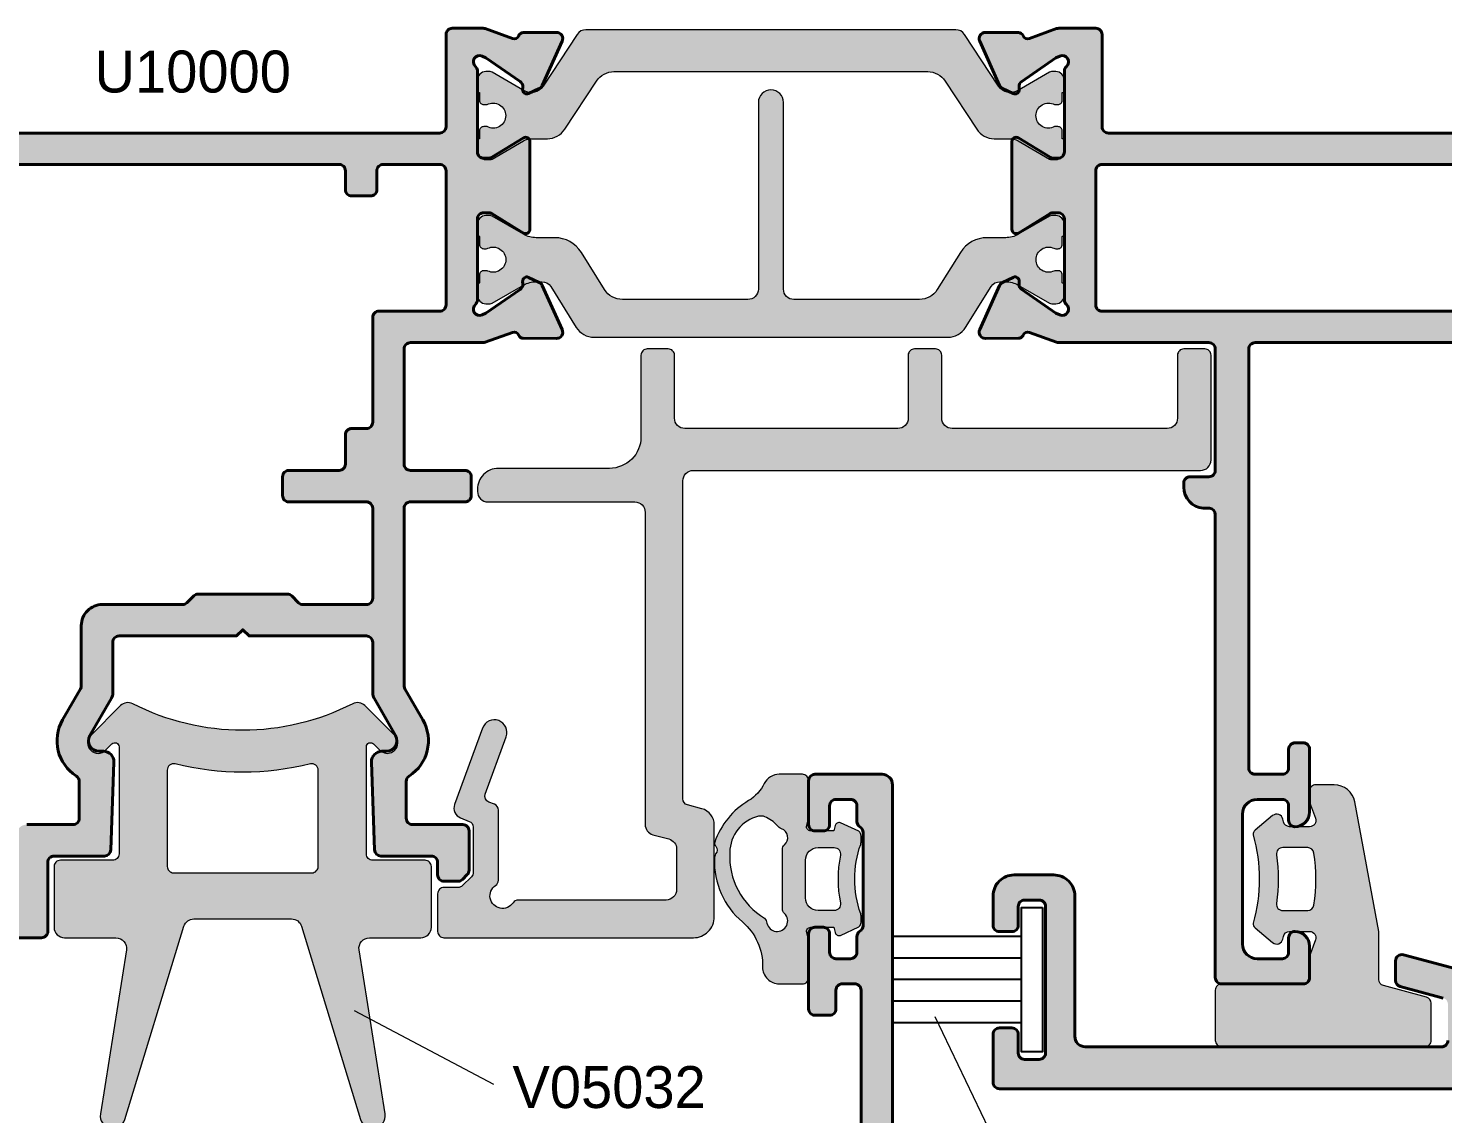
# Model space of a CAD drawing. Header units: millimetres. Extents: x -576 to 4430, y -1196 to 2690.
# Drawn here: x 1355.5 to 1423, y -281.1 to -229.3 of the extents above; entities that cross this region are included whole.
import ezdxf

# ---------------------------------------------------------------- set-up
doc = ezdxf.new("R2010")
doc.units = ezdxf.units.MM
doc.header["$LTSCALE"] = 0.25
doc.header["$MEASUREMENT"] = 0
for name, color, linetype, lineweight in [('01_Aluminum', 4, 'Continuous', 40), ('01_Dimension', 251, 'Continuous', 9), ('01_Fill Plastic', 253, 'Continuous', 0), ('01_Fill Polyamide', 10, 'Continuous', 0), ('01_Plastic', 3, 'Continuous', 20), ('01_Polyamide', 201, 'Continuous', 20), ('01_Text', 40, 'Continuous', 25), ('01_Thin line', 8, 'Continuous', 9)]:
    doc.layers.add(name, color=color, linetype=linetype, lineweight=lineweight)
doc.layers.add('01_Fill 2°material', color=7, linetype='Continuous', lineweight=0, true_color=0xbfbfbf)
doc.layers.add('01_Fill Aluminum', color=7, linetype='Continuous', lineweight=0, true_color=0xdcdcdc)
doc.layers.add('FINE', color=7, linetype='Continuous')
doc.styles.add('Aluk Text', font='GOTHIC.TTF')

# ---------------------------------------------------------------- blocks, each defined once
blk = doc.blocks.new('Standard fixed frame cover OX')
at = {"layer": '01_Fill Plastic', "ltscale": 0.25}
h = blk.add_hatch(color=256, dxfattribs=at)
h.dxf.hatch_style = 1
h.paths.add_polyline_path([(1877.333, 92.212, -0.414214), (1876.833, 92.712), (1876.833, 107.882, -0.339788), (1877.056, 108.172), (1877.739, 108.354, 0.339788), (1878.333, 109.127), (1878.333, 113.512, 0.414214), (1877.333, 114.512), (1865.433, 114.512, 0.414214), (1865.133, 114.212), (1865.133, 112.412, 0.414214), (1865.433, 112.112), (1866.106, 112.112, -0.198912), (1866.318, 112.024), (1866.742, 111.6, -0.198912), (1866.83, 111.388), (1866.83, 109.236, -0.307063), (1866.641, 108.957), (1866.226, 108.792, 0.405839), (1865.942, 108.156), (1867.276, 104.506, 0.999322), (1868.403, 104.917), (1867.406, 107.657, -0.405444), (1867.577, 108.038), (1867.841, 108.143, 0.307063), (1868.03, 108.422), (1868.03, 111.764, 0.250492), (1867.897, 112.013, -1.218525), (1868.729, 112.845, 0.250492), (1868.978, 112.712), (1876.033, 112.712, -0.414214), (1876.533, 112.212), (1876.533, 110.279, -0.339788), (1876.162, 109.796), (1875.405, 109.594, 0.339788), (1875.033, 109.111), (1875.033, 94.212, -0.414214), (1874.533, 93.712), (1867.533, 93.712, 0.438713), (1867.035, 93.171, 0.43149), (1868.033, 92.112), (1873.333, 92.112, -0.414214), (1874.833, 90.612), (1874.833, 86.712, 0.414214), (1875.133, 86.412), (1876.133, 86.412, 0.414214), (1876.433, 86.712), (1876.433, 89.712, -0.414214), (1876.933, 90.212), (1887.083, 90.212, -0.414214), (1887.583, 89.712), (1887.583, 86.712, 0.414214), (1887.883, 86.412), (1888.883, 86.412, 0.414214), (1889.183, 86.712), (1889.183, 89.712, -0.414214), (1889.683, 90.212), (1899.932, 90.212, -0.414214), (1900.432, 89.712), (1900.432, 86.712, 0.414214), (1900.732, 86.412), (1901.732, 86.412, 0.414214), (1902.032, 86.712), (1902.032, 91.712, 0.414214), (1901.532, 92.212)])
at = {"layer": '01_Plastic'}
blk.add_lwpolyline([(1866.106, 112.112), (1865.433, 112.112, -0.414214), (1865.133, 112.412), (1865.133, 114.212, -0.414214), (1865.433, 114.512), (1877.333, 114.512, -0.414214), (1878.333, 113.512), (1878.333, 109.127, -0.339788), (1877.739, 108.354), (1877.056, 108.172, 0.339788), (1876.833, 107.882), (1876.833, 92.712, 0.414214), (1877.333, 92.212), (1901.532, 92.212, -0.414214), (1902.032, 91.712), (1902.032, 86.712, -0.414214), (1901.732, 86.412), (1900.732, 86.412, -0.414214), (1900.432, 86.712), (1900.432, 89.712, 0.414214), (1899.932, 90.212), (1889.683, 90.212, 0.414214), (1889.183, 89.712), (1889.183, 86.712, -0.414214), (1888.883, 86.412), (1887.883, 86.412, -0.414214), (1887.583, 86.712), (1887.583, 89.712, 0.414214), (1887.083, 90.212), (1876.933, 90.212, 0.414214), (1876.433, 89.712), (1876.433, 86.712, -0.414214), (1876.133, 86.412), (1875.133, 86.412, -0.414214), (1874.833, 86.712), (1874.833, 90.612, 0.414214), (1873.333, 92.112), (1868.033, 92.112, -0.414214), (1867.033, 93.112), (1867.033, 93.212, -0.414214), (1867.533, 93.712), (1874.533, 93.712, 0.414214), (1875.033, 94.212), (1875.033, 109.111, -0.339788), (1875.405, 109.594), (1876.162, 109.796, 0.339788), (1876.533, 110.279), (1876.533, 112.212, 0.414214), (1876.033, 112.712), (1868.978, 112.712, -0.250492), (1868.729, 112.845, 1.218525), (1867.897, 112.013, -0.250492), (1868.03, 111.764), (1868.03, 108.422, -0.307063), (1867.841, 108.143), (1867.577, 108.038, 0.405444), (1867.406, 107.657), (1868.403, 104.917, -0.999322), (1867.276, 104.506), (1865.942, 108.156, -0.405839), (1866.226, 108.792), (1866.641, 108.957, 0.307063), (1866.83, 109.236), (1866.83, 111.388, 0.198912), (1866.742, 111.6), (1866.318, 112.024, 0.198912)], format="xyb", close=True, dxfattribs=at)
blk = doc.blocks.new('U10000')
at = {"layer": '01_Fill Aluminum', "ltscale": 0.25}
h = blk.add_hatch(color=256, dxfattribs=at)
h.dxf.hatch_style = 1
h.paths.add_polyline_path([(96.499, 9.6, 0.585524), (96.195, 9.771), (94.677, 8.844, -0.137872), (94.52, 8.8), (94.299, 8.8, -0.414214), (93.999, 9.1), (93.999, 12.953, 0.213411), (93.899, 13.176, -0.85546), (94.221, 13.674), (94.404, 13.593), (96.033, 12.468, -0.267949), (96.161, 12.197), (96.152, 12.082, 0.57735), (96.437, 11.885), (96.944, 12.126, 0.177976), (97.089, 12.274), (98.04, 14.383, 0.544467), (97.763, 14.804), (96.184, 14.794, 0.303984), (95.968, 14.647, -0.402738), (95.67, 14.514), (94.369, 14.982, 0.086513), (94.267, 15), (79.599, 15, -0.414214), (79.299, 15.3), (79.299, 35.3, -0.414214), (79.599, 35.6), (80.899, 35.6, -0.414214), (81.199, 35.3), (81.199, 34.4, 0.414214), (81.499, 34.1), (81.899, 34.1, 0.414214), (82.199, 34.4), (82.199, 37.4, 0.414214), (81.499, 38.1, 0.414214), (81.199, 37.8), (81.199, 37.1, -0.414214), (80.899, 36.8), (79.699, 36.8, -0.414214), (78.999, 37.5), (78.999, 43.7, -0.414214), (79.699, 44.4), (80.899, 44.4, -0.414214), (81.199, 44.1), (81.199, 43.4, 0.414214), (81.499, 43.1, 0.414214), (82.199, 43.8), (82.199, 45.3, 0.414214), (81.899, 45.6), (77.999, 45.6, 0.414214), (77.699, 45.3), (77.699, 23.196, -0.391837), (77.422, 22.897), (77.122, 22.897, 0.391837), (76.199, 21.9), (76.199, 21.7, 0.414214), (76.499, 21.4), (77.399, 21.4, -0.414214), (77.699, 21.1), (77.699, 15.3, -0.414214), (77.399, 15), (70.232, 15, 0.086513), (70.131, 14.982), (68.829, 14.514, -0.392793), (68.534, 14.64), (68.528, 14.654, 0.294413), (68.315, 14.794), (66.736, 14.804, 0.548619), (66.461, 14.379), (67.41, 12.274, 0.177976), (67.555, 12.126), (68.062, 11.885, 0.717549), (68.351, 12.131, -0.329769), (68.466, 12.468), (70.095, 13.593), (70.278, 13.674, -0.855531), (70.6, 13.176, 0.213411), (70.5, 12.953), (70.5, 9.1, -0.414214), (70.2, 8.8), (69.979, 8.8, -0.137872), (69.822, 8.844), (68.304, 9.771, 0.585524), (68, 9.6), (68, 5.4, 0.585524), (68.304, 5.229), (69.822, 6.156, -0.137872), (69.979, 6.2), (70.2, 6.2, -0.414214), (70.5, 5.9), (70.5, 2.047, 0.213411), (70.6, 1.824, -0.85546), (70.278, 1.326), (70.095, 1.407), (68.466, 2.532, -0.267949), (68.338, 2.803), (68.347, 2.918, 0.57735), (68.062, 3.115), (67.555, 2.874, 0.177976), (67.41, 2.726), (66.46, 0.617, 0.544467), (66.736, 0.196), (68.315, 0.206, 0.303984), (68.531, 0.353, -0.402738), (68.829, 0.486), (70.131, 0.018, 0.086513), (70.232, 0), (72, 0, 0.414214), (72.3, 0.3), (72.3, 4.7, -0.414214), (72.6, 5), (91.899, 5, -0.414214), (92.199, 4.7), (92.199, 0.3, 0.414214), (92.499, 0), (94.267, 0, 0.086513), (94.369, 0.018), (95.67, 0.486, -0.392793), (95.965, 0.36), (95.971, 0.346, 0.294413), (96.184, 0.206), (97.763, 0.196, 0.548619), (98.038, 0.621), (97.089, 2.726, 0.177976), (96.944, 2.874), (96.437, 3.115, 0.717549), (96.148, 2.869, -0.329769), (96.033, 2.532), (94.404, 1.407), (94.221, 1.326, -0.855531), (93.899, 1.824, 0.213411), (93.999, 2.047), (93.999, 5.9, -0.414214), (94.299, 6.2), (94.52, 6.2, -0.137872), (94.677, 6.156), (96.195, 5.229, 0.585524), (96.499, 5.4)])
h.paths.add_polyline_path([(72, 13.2, -0.414214), (72.3, 13.5), (92.199, 13.5, -0.414214), (92.499, 13.2), (92.499, 6.8, -0.414214), (92.199, 6.5), (72.3, 6.5, -0.414214), (72, 6.8)], flags=16)
h = blk.add_hatch(color=256, dxfattribs=at)
h.dxf.hatch_style = 1
h.paths.add_polyline_path([(45, 9.6, 0.585524), (44.696, 9.771), (43.177, 8.844, -0.137872), (43.021, 8.8), (42.8, 8.8, -0.414214), (42.5, 9.1), (42.5, 12.953, 0.213411), (42.4, 13.176, -0.85546), (42.722, 13.674), (42.905, 13.593), (44.533, 12.468, -0.267949), (44.662, 12.197), (44.653, 12.082, 0.57735), (44.938, 11.885), (45.445, 12.126, 0.177976), (45.59, 12.274), (46.54, 14.383, 0.544467), (46.264, 14.804), (44.685, 14.794, 0.303984), (44.469, 14.647, -0.402738), (44.171, 14.514), (42.869, 14.982, 0.086513), (42.768, 15), (39.3, 15, -0.414214), (39, 15.3), (39, 20.8, -0.414214), (39.3, 21.1), (41.9, 21.1, 0.414214), (42.2, 21.4), (42.2, 22.3, 0.414214), (41.9, 22.6), (39.3, 22.6, -0.414214), (39, 22.9), (39, 31.376, -0.131652), (39.04, 31.526), (39.891, 33, 0.400766), (39.238, 35.684, -0.255626), (39.1, 35.937), (39.1, 37.7, -0.414214), (39.4, 38), (41.8, 38, 0.414214), (42.1, 38.3), (42.1, 40.176, 0.198912), (42.012, 40.388), (41.788, 40.612, 0.198912), (41.576, 40.7), (40.9, 40.7, 0.414214), (40.6, 40.4), (40.6, 39.8, -0.414214), (40.3, 39.5), (37.89, 39.5, 0.404026), (37.59, 39.21), (37.443, 35.017, 0.507842), (38.054, 34.489, -0.65065), (38.592, 33.75), (37.567, 31.974, 0.131652), (37.5, 31.724), (37.5, 29.3, -0.414214), (37.2, 29), (31.6, 29), (31.3, 28.7), (31, 29), (25.4, 29, -0.414214), (25.1, 29.3), (25.1, 31.724, 0.131652), (25.033, 31.974), (24.008, 33.75, -0.57735), (24.441, 34.5), (24.657, 34.5, 0.424475), (25.157, 35.017), (25.01, 39.21, 0.404026), (24.71, 39.5), (22.3, 39.5, -0.414214), (22, 39.8), (22, 43.1, 0.414214), (21.7, 43.4), (9.8, 43.4, 0.414214), (8.8, 42.4), (8.8, 37.632, 0.339454), (9.022, 37.342), (10.078, 37.06, -0.339454), (10.3, 36.77), (10.3, 18.3, -0.414214), (10, 18), (0.5, 18, 0.414214), (0, 17.5), (0, 0.3, 0.414214), (0.3, 0), (3.53, 0, 0.263447), (3.787, 0.146), (4.257, 0.929, 0.135933), (4.3, 1.083, 0.564332), (4, 1.5), (2.1, 1.5, -0.414214), (1.8, 1.8), (1.8, 4.7, -0.414214), (2.1, 5), (16, 5, -0.414214), (16.3, 4.7), (16.3, 1.8, -0.414214), (16, 1.5), (14.6, 1.5, 0.414214), (14.3, 1.2, 0.242266), (14.343, 0.929), (14.813, 0.146, 0.263447), (15.07, 0), (17.5, 0, 0.414214), (17.8, 0.3), (17.8, 4.7, -0.414214), (18.1, 5), (40.7, 5, -0.414214), (41, 4.7), (41, 0.3, 0.414214), (41.3, 0), (42.768, 0, 0.086513), (42.869, 0.018), (44.171, 0.486, -0.392793), (44.465, 0.36), (44.472, 0.346, 0.294413), (44.685, 0.206), (46.264, 0.196, 0.548619), (46.539, 0.621), (45.59, 2.726, 0.177976), (45.445, 2.874), (44.938, 3.115, 0.717549), (44.649, 2.869, -0.329769), (44.533, 2.532), (42.905, 1.407), (42.722, 1.326, -0.855531), (42.4, 1.824, 0.213411), (42.5, 2.047), (42.5, 5.9, -0.414214), (42.8, 6.2), (43.021, 6.2, -0.137872), (43.177, 6.156), (44.696, 5.229, 0.585524), (45, 5.4)])
h.paths.add_polyline_path([(41, 6.8, -0.414214), (40.7, 6.5), (38, 6.5, -0.414214), (37.7, 6.8), (37.7, 7.7, 0.414214), (37.4, 8), (36.5, 8, 0.414214), (36.2, 7.7), (36.2, 6.8, -0.414214), (35.9, 6.5), (13.5, 6.5, -0.414214), (13.2, 6.8), (13.2, 7.7, 0.414214), (12.9, 8), (12, 8, 0.414214), (11.7, 7.7), (11.7, 6.8, -0.414214), (11.4, 6.5), (1.8, 6.5, -0.414214), (1.5, 6.8), (1.5, 16.2, -0.414214), (1.8, 16.5), (11.5, 16.5, 0.414214), (11.8, 16.8), (11.8, 18.8, -0.414214), (12.1, 19.1), (12.9, 19.1, 0.414214), (13.2, 19.4), (13.2, 20.8, -0.414214), (13.5, 21.1), (14.8, 21.1, 0.414214), (15.1, 21.4), (15.1, 22.3, 0.414214), (14.8, 22.6), (12.1, 22.6, -0.414214), (11.8, 22.9), (11.8, 37.921, 0.339454), (11.578, 38.211), (10.522, 38.493, -0.339454), (10.3, 38.783), (10.3, 41.6, -0.414214), (10.6, 41.9), (20.2, 41.9, -0.414214), (20.5, 41.6), (20.5, 38.5, 0.414214), (21, 38), (23.2, 38, -0.414214), (23.5, 37.7), (23.5, 35.937, -0.255626), (23.362, 35.684, 0.400766), (22.709, 33), (23.56, 31.526, -0.131652), (23.6, 31.376), (23.6, 28.5, 0.414214), (24.6, 27.5), (28.426, 27.5, -0.198912), (28.638, 27.412), (28.962, 27.088, 0.198912), (29.174, 27), (33.426, 27, 0.198912), (33.638, 27.088), (33.962, 27.412, -0.198912), (34.174, 27.5), (37.2, 27.5, -0.414214), (37.5, 27.2), (37.5, 22.9, -0.414214), (37.2, 22.6), (33.5, 22.6, 0.414214), (33.2, 22.3), (33.2, 21.4, 0.414214), (33.5, 21.1), (35.9, 21.1, -0.414214), (36.2, 20.8), (36.2, 19.4, 0.414214), (36.5, 19.1), (37.2, 19.1, -0.414214), (37.5, 18.8), (37.5, 13.8, 0.414214), (37.8, 13.5), (40.7, 13.5, -0.414214), (41, 13.2)], flags=16)
at = {"layer": '01_Fill Polyamide', "ltscale": 0.25}
h = blk.add_hatch(color=256, dxfattribs=at)
h.dxf.hatch_style = 1
h.paths.add_polyline_path([(70.004, 11.586, 0.109552), (70.089, 11.567), (70.2, 11.567, 0.414214), (70.4, 11.767), (70.4, 12.142, 0.267949), (70.5, 12.315), (70.5, 12.742, 0.414214), (70.1, 13.142), (69.894, 13.142, 0.131571), (69.794, 13.115), (68.299, 12.253, -0.131571), (67.699, 12.092), (67.428, 12.092, -0.258618), (67.004, 12.327), (65.788, 14.272, 0.258618), (64.94, 14.742), (48.061, 14.742, 0.258618), (47.213, 14.272), (45.997, 12.327, -0.258618), (45.573, 12.092), (45.302, 12.092, -0.131571), (44.702, 12.253), (43.207, 13.115, 0.131571), (43.107, 13.142), (42.9, 13.142, 0.414214), (42.5, 12.742), (42.5, 12.315, 0.267949), (42.6, 12.142), (42.6, 11.767, 0.414214), (42.8, 11.567), (42.912, 11.567, 0.109552), (42.997, 11.586, -0.548663), (43.85, 11.042, -0.548663), (42.997, 10.498, 0.109552), (42.912, 10.517), (42.8, 10.517, 0.414214), (42.6, 10.317), (42.6, 9.942, 0.267949), (42.5, 9.769), (42.5, 9.342, 0.414214), (42.9, 8.942), (43.107, 8.942, 0.131571), (43.207, 8.969), (44.702, 9.832, -0.131571), (45.302, 9.992), (46.183, 9.992, 0.258618), (47.455, 10.697), (48.564, 12.472, -0.258618), (49.412, 12.942), (55.4, 12.942, -0.414214), (55.9, 12.442), (55.9, 3.542, 1), (57.1, 3.542), (57.1, 12.442, -0.414214), (57.6, 12.942), (63.589, 12.942, -0.258618), (64.437, 12.472), (65.546, 10.697, 0.258618), (66.818, 9.992), (67.699, 9.992, -0.131571), (68.299, 9.832), (69.794, 8.969, 0.131571), (69.894, 8.942), (70.1, 8.942, 0.414214), (70.5, 9.342), (70.5, 9.769, 0.267949), (70.4, 9.942), (70.4, 10.317, 0.414214), (70.2, 10.517), (70.089, 10.517, 0.109552), (70.004, 10.498, -0.548663), (69.15, 11.042, -0.548663)])
h.paths.add_polyline_path([(70.035, 4.693), (70.195, 4.693, 0.414214), (70.395, 4.893), (70.395, 5.268), (70.495, 5.268), (70.495, 5.868, 0.414214), (70.095, 6.268), (69.886, 6.268, 0.137888), (69.781, 6.239), (68.289, 5.376, -0.131829), (67.888, 5.268), (67.155, 5.268, 0.252853), (66.319, 4.816), (64.814, 2.52, -0.252853), (63.978, 2.068), (49.012, 2.068, -0.252853), (48.175, 2.52), (46.67, 4.816, 0.252853), (45.834, 5.268), (45.101, 5.268, -0.131829), (44.7, 5.376), (43.199, 6.244, 0.125779), (43.103, 6.268), (42.895, 6.268, 0.414214), (42.495, 5.868), (42.495, 5.268), (42.595, 5.268), (42.595, 4.893, 0.414214), (42.795, 4.693), (42.954, 4.693, -0.571287), (43.845, 4.168, -0.571287), (42.954, 3.643), (42.795, 3.643, 0.414214), (42.595, 3.443), (42.595, 3.068), (42.495, 3.068), (42.495, 2.468, 0.414214), (42.895, 2.068), (43.103, 2.068, 0.137888), (43.208, 2.097), (44.731, 2.978, -0.397189), (45.626, 2.767), (47.256, 0.293, 0.252157), (47.674, 0.068), (65.315, 0.068, 0.252157), (65.733, 0.293), (67.363, 2.767, -0.397189), (68.259, 2.978), (69.79, 2.093, 0.125779), (69.886, 2.068), (70.095, 2.068, 0.414214), (70.495, 2.468), (70.495, 3.068), (70.395, 3.068), (70.395, 3.443, 0.414214), (70.195, 3.643), (70.035, 3.643, -0.571287), (69.145, 4.168, -0.571287)])
at = {"layer": '01_Aluminum'}
for points in [[(91.899, 5), (72.6, 5, 0.414214), (72.3, 4.7), (72.3, 0.3, -0.414214), (72, 0), (70.232, 0, -0.086513), (70.131, 0.018), (68.829, 0.486, 0.392793), (68.534, 0.36), (68.528, 0.346, -0.294413), (68.315, 0.206), (66.736, 0.196, -0.548619), (66.461, 0.621), (67.41, 2.726, -0.177976), (67.555, 2.874), (68.062, 3.115, -0.57735), (68.347, 2.918), (68.338, 2.803, 0.267949), (68.466, 2.532), (70.095, 1.407), (70.278, 1.326, 0.85546), (70.6, 1.824, -0.213411), (70.5, 2.047), (70.5, 5.9, 0.414214), (70.2, 6.2), (69.979, 6.2, 0.137872), (69.822, 6.156), (68.304, 5.229, -0.585524), (68, 5.4), (68, 9.6, -0.585524), (68.304, 9.771), (69.822, 8.844, 0.137872), (69.979, 8.8), (70.2, 8.8, 0.414214), (70.5, 9.1), (70.5, 12.953, -0.213411), (70.6, 13.176, 0.85546), (70.278, 13.674), (70.095, 13.593), (68.466, 12.468, 0.267949), (68.338, 12.197), (68.347, 12.082, -0.57735), (68.062, 11.885), (67.555, 12.126, -0.177976), (67.41, 12.274), (66.461, 14.379, -0.548619), (66.736, 14.804), (68.315, 14.794, -0.294413), (68.528, 14.654), (68.534, 14.64, 0.392793), (68.829, 14.514), (70.131, 14.982, -0.086513), (70.232, 15), (77.399, 15, 0.414214), (77.699, 15.3), (77.699, 21.1, 0.414214), (77.399, 21.4), (76.499, 21.4, -0.414214), (76.199, 21.7), (76.199, 21.9, -0.391837), (77.122, 22.897), (77.422, 22.897, 0.391837), (77.699, 23.196), (77.699, 45.3, -0.414214), (77.999, 45.6), (81.899, 45.6, -0.414214), (82.199, 45.3), (82.199, 43.8, -0.414214), (81.499, 43.1, -0.414214), (81.199, 43.4), (81.199, 44.1, 0.414214), (80.899, 44.4), (79.699, 44.4, 0.414214), (78.999, 43.7), (78.999, 37.5, 0.414214), (79.699, 36.8), (80.899, 36.8, 0.414214), (81.199, 37.1), (81.199, 37.8, -0.414214), (81.499, 38.1, -0.414214), (82.199, 37.4), (82.199, 34.4, -0.414214), (81.899, 34.1), (81.499, 34.1, -0.414214), (81.199, 34.4), (81.199, 35.3, 0.414214), (80.899, 35.6), (79.599, 35.6, 0.414214), (79.299, 35.3), (79.299, 15.3, 0.414214), (79.599, 15), (94.267, 15, -0.086513)], [(18.1, 5), (40.7, 5, -0.414214), (41, 4.7), (41, 0.3, 0.414214), (41.3, 0), (42.768, 0, 0.086513), (42.869, 0.018), (44.171, 0.486, -0.392793), (44.465, 0.36), (44.472, 0.346, 0.294413), (44.685, 0.206), (46.264, 0.196, 0.548619), (46.539, 0.621), (45.59, 2.726, 0.177976), (45.445, 2.874), (44.938, 3.115, 0.57735), (44.653, 2.918), (44.662, 2.803, -0.267949), (44.533, 2.532), (42.905, 1.407), (42.722, 1.326, -0.85546), (42.4, 1.824, 0.213411), (42.5, 2.047), (42.5, 5.9, -0.414214), (42.8, 6.2), (43.021, 6.2, -0.137872), (43.177, 6.156), (44.696, 5.229, 0.585524), (45, 5.4), (45, 9.6, 0.585524), (44.696, 9.771), (43.177, 8.844, -0.137872), (43.021, 8.8), (42.8, 8.8, -0.414214), (42.5, 9.1), (42.5, 12.953, 0.213411), (42.4, 13.176, -0.85546), (42.722, 13.674), (42.905, 13.593), (44.533, 12.468, -0.267949), (44.662, 12.197), (44.653, 12.082, 0.57735), (44.938, 11.885), (45.445, 12.126, 0.177976), (45.59, 12.274), (46.539, 14.379, 0.548619), (46.264, 14.804), (44.685, 14.794, 0.294413), (44.472, 14.654), (44.465, 14.64, -0.392793), (44.171, 14.514), (42.869, 14.982, 0.086513), (42.768, 15), (39.3, 15, -0.414214), (39, 15.3), (39, 20.8, -0.414214), (39.3, 21.1), (41.9, 21.1, 0.414214), (42.2, 21.4), (42.2, 22.3, 0.414214), (41.9, 22.6), (39.3, 22.6, -0.414214), (39, 22.9), (39, 31.376, -0.131652), (39.04, 31.526), (39.891, 33, 0.400766), (39.238, 35.684, -0.255626), (39.1, 35.937), (39.1, 37.7, -0.414214), (39.4, 38), (41.8, 38, 0.414214), (42.1, 38.3), (42.1, 40.176, 0.198912), (42.012, 40.388), (41.788, 40.612, 0.198912), (41.576, 40.7), (40.9, 40.7, 0.414214), (40.6, 40.4), (40.6, 39.8, -0.414214), (40.3, 39.5), (37.89, 39.5, 0.404026), (37.59, 39.21), (37.443, 35.017, 0.424475), (37.943, 34.5), (38.159, 34.5, -0.57735), (38.592, 33.75), (37.567, 31.974, 0.131652), (37.5, 31.724), (37.5, 29.3, -0.414214), (37.2, 29), (31.6, 29), (31.3, 28.7), (31, 29), (25.4, 29, -0.414214), (25.1, 29.3), (25.1, 31.724, 0.131652), (25.033, 31.974), (24.008, 33.75, -0.57735), (24.441, 34.5), (24.657, 34.5, 0.424475), (25.157, 35.017), (25.01, 39.21, 0.404026), (24.71, 39.5), (22.3, 39.5, -0.414214), (22, 39.8), (22, 43.1, 0.414214), (21.7, 43.4), (9.8, 43.4, 0.414214)], [(13.5, 6.5), (35.9, 6.5, 0.414214), (36.2, 6.8), (36.2, 7.7, -0.414214), (36.5, 8), (37.4, 8, -0.414214), (37.7, 7.7), (37.7, 6.8, 0.414214), (38, 6.5), (40.7, 6.5, 0.414214), (41, 6.8), (41, 13.2, 0.414214), (40.7, 13.5), (37.8, 13.5, -0.414214), (37.5, 13.8), (37.5, 18.8, 0.414214), (37.2, 19.1), (36.5, 19.1, -0.414214), (36.2, 19.4), (36.2, 20.8, 0.414214), (35.9, 21.1), (33.5, 21.1, -0.414214), (33.2, 21.4), (33.2, 22.3, -0.414214), (33.5, 22.6), (37.2, 22.6, 0.414214), (37.5, 22.9), (37.5, 27.2, 0.414214), (37.2, 27.5), (34.174, 27.5, 0.198912), (33.962, 27.412), (33.638, 27.088, -0.198912), (33.426, 27), (29.174, 27, -0.198912), (28.962, 27.088), (28.638, 27.412, 0.198912), (28.426, 27.5), (24.6, 27.5, -0.414214), (23.6, 28.5), (23.6, 31.376, 0.131652), (23.56, 31.526), (22.709, 33, -0.400766), (23.362, 35.684, 0.255626), (23.5, 35.937), (23.5, 37.7, 0.414214), (23.2, 38), (21, 38, -0.414214)]]:
    blk.add_lwpolyline(points, format="xyb", dxfattribs=at)
blk.add_lwpolyline([(72.3, 6.5, -0.414214), (72, 6.8), (72, 13.2, -0.414214), (72.3, 13.5), (92.199, 13.5, -0.414214), (92.499, 13.2), (92.499, 6.8, -0.414214), (92.199, 6.5)], format="xyb", close=True, dxfattribs=at)
at = {"layer": '01_Polyamide'}
for points in [[(67.004, 12.327, 0.258618), (67.428, 12.092), (67.699, 12.092, 0.131571), (68.299, 12.253), (69.794, 13.115, -0.131571), (69.894, 13.142), (70.1, 13.142, -0.414214), (70.5, 12.742), (70.5, 12.315, -0.267949), (70.4, 12.142), (70.4, 11.767, -0.414214), (70.2, 11.567), (70.089, 11.567, -0.109552), (70.004, 11.586, 0.548663), (69.15, 11.042, 0.548663), (70.004, 10.498, -0.109552), (70.089, 10.517), (70.2, 10.517, -0.414214), (70.4, 10.317), (70.4, 9.942, -0.267949), (70.5, 9.769), (70.5, 9.342, -0.414214), (70.1, 8.942), (69.894, 8.942, -0.131571), (69.794, 8.969), (68.299, 9.832, 0.131571), (67.699, 9.992), (66.818, 9.992, -0.258618), (65.546, 10.697), (64.437, 12.472, 0.258618), (63.589, 12.942), (57.6, 12.942, 0.414214), (57.1, 12.442), (57.1, 3.542, -1), (55.9, 3.542), (55.9, 12.442, 0.414214), (55.4, 12.942), (49.412, 12.942, 0.258618), (48.564, 12.472), (47.455, 10.697, -0.258618), (46.183, 9.992), (45.302, 9.992, 0.131571), (44.702, 9.832), (43.207, 8.969, -0.131571), (43.107, 8.942), (42.9, 8.942, -0.414214), (42.5, 9.342), (42.5, 9.769, -0.267949), (42.6, 9.942), (42.6, 10.317, -0.414214), (42.8, 10.517), (42.912, 10.517, -0.109552), (42.997, 10.498, 0.548663), (43.85, 11.042, 0.548663), (42.997, 11.586, -0.109552), (42.912, 11.567), (42.8, 11.567, -0.414214), (42.6, 11.767), (42.6, 12.142, -0.267949), (42.5, 12.315), (42.5, 12.742, -0.414214), (42.9, 13.142), (43.107, 13.142, -0.131571), (43.207, 13.115), (44.702, 12.253, 0.131571), (45.302, 12.092), (45.573, 12.092, 0.258618), (45.997, 12.327), (47.213, 14.272, -0.258618), (48.061, 14.742), (64.94, 14.742, -0.258618), (65.788, 14.272)], [(65.733, 0.293, -0.252157), (65.315, 0.068), (47.674, 0.068), (47.674, 0.068, -0.252157), (47.256, 0.293), (45.626, 2.767, 0.397189), (44.731, 2.978), (43.199, 2.093, -0.125779), (43.103, 2.068), (42.895, 2.068, -0.414214), (42.495, 2.468), (42.495, 3.068), (42.595, 3.068), (42.595, 3.443, -0.414214), (42.795, 3.643), (42.954, 3.643, 0.571287), (43.845, 4.168, 0.571287), (42.954, 4.693), (42.795, 4.693, -0.414214), (42.595, 4.893), (42.595, 5.268), (42.495, 5.268), (42.495, 5.868, -0.414214), (42.895, 6.268), (43.103, 6.268, -0.125779), (43.199, 6.244), (44.7, 5.376, 0.131829), (45.101, 5.268), (45.834, 5.268, -0.252853), (46.67, 4.816), (48.175, 2.52, 0.252853), (49.012, 2.068), (49.012, 2.068), (63.978, 2.068), (63.978, 2.068, 0.252853), (64.814, 2.52), (66.319, 4.816, -0.252853), (67.155, 5.268), (67.888, 5.268, 0.131829), (68.289, 5.376), (69.79, 6.244, -0.125779), (69.886, 6.268), (70.095, 6.268, -0.414214), (70.495, 5.868), (70.495, 5.268), (70.395, 5.268), (70.395, 4.893, -0.414214), (70.195, 4.693), (70.035, 4.693, 0.571287), (69.145, 4.168, 0.571287), (70.035, 3.643), (70.195, 3.643, -0.414214), (70.395, 3.443), (70.395, 3.068), (70.495, 3.068), (70.495, 2.468, -0.414214), (70.095, 2.068), (69.886, 2.068, -0.125779), (69.79, 2.093), (68.259, 2.978, 0.397189), (67.363, 2.767)]]:
    blk.add_lwpolyline(points, format="xyb", close=True, dxfattribs=at)
blk = doc.blocks.new('800172')
at = {"layer": '01_Fill Plastic', "ltscale": 0.25}
h = blk.add_hatch(color=256, dxfattribs=at)
h.dxf.hatch_style = 1
h.paths.add_polyline_path([(9, 7.698, 0.414214), (8.7, 7.998), (-1, 7.998, 0.414214), (-1.3, 7.698), (-1.3, 5.3, 0.414214), (-1, 5), (2.9, 5, -0.414214), (3.2, 4.7), (3.2, 3.677), (3.482, 2.903, -0.520567), (3.2, 2.5), (2.243, 2.5, -0.354119), (1.95, 2.738), (1.923, 2.862, 0.565773), (1.437, 3.03), (0.607, 2.334, 0.221695), (0.5, 2.104, -0.14259), (0.5, -2.104, 0.221695), (0.607, -2.334), (1.437, -3.03, 0.565773), (1.923, -2.862), (1.95, -2.738, -0.354119), (2.243, -2.5), (3.2, -2.5, -0.520567), (3.482, -2.903), (3.2, -3.677), (3.2, -4.2, 0.414214), (3.5, -4.5), (4.369, -4.5, 0.361399), (5.352, -3.683), (6.5, 2.5), (6.5, 4.797, -0.339454), (6.722, 5.086), (8.778, 5.637, 0.339454), (9, 5.927)])
h.paths.add_polyline_path([(3.112, 1.5, -0.371963), (3.409, 1.244, -0.073318), (3.409, -1.244, -0.371963), (3.112, -1.5), (1.918, -1.5, -0.45474), (1.621, -1.159, 0.068286), (1.621, 1.159, -0.45474), (1.918, 1.5)], flags=16)
at = {"layer": '01_Plastic'}
for points in [[(0.607, -2.334, -0.221695), (0.5, -2.104, 0.14259), (0.5, 2.104, -0.221695), (0.607, 2.334), (1.437, 3.03, -0.565773), (1.923, 2.862), (1.95, 2.738, 0.354119), (2.243, 2.5), (3.2, 2.5, 0.520567), (3.482, 2.903), (3.2, 3.677), (3.2, 4.7, 0.414214), (2.9, 5), (-1, 5, -0.414214), (-1.3, 5.3), (-1.3, 7.698, -0.414214), (-1, 7.998), (8.7, 7.998, -0.414214), (9, 7.698), (9, 5.927, -0.339454), (8.778, 5.637), (6.722, 5.086, 0.339454), (6.5, 4.797), (6.5, 2.5), (5.352, -3.683, -0.361399), (4.369, -4.5), (3.5, -4.5, -0.414214), (3.2, -4.2), (3.2, -3.677), (3.482, -2.903, 0.520567), (3.2, -2.5), (2.243, -2.5, 0.354119), (1.95, -2.738), (1.923, -2.862, -0.565773), (1.437, -3.03)], [(1.918, -1.5, -0.45474), (1.621, -1.159, 0.068286), (1.621, 1.159, -0.45474), (1.918, 1.5), (3.112, 1.5, -0.371963), (3.409, 1.244, -0.073318), (3.409, -1.244, -0.371963), (3.112, -1.5)]]:
    blk.add_lwpolyline(points, format="xyb", close=True, dxfattribs=at)
blk = doc.blocks.new('#K-005 _ #A0-010')
at = {"layer": '01_Fill Aluminum', "ltscale": 0.25}
h = blk.add_hatch(color=256, dxfattribs=at)
h.dxf.hatch_style = 1
h.paths.add_polyline_path([(9.05, 27.703, 0.414214), (8.75, 28.003), (-63.55, 28.003, 0.414214), (-63.85, 27.703), (-63.85, 25.405, 0.414214), (-63.55, 25.105), (-62.95, 25.105, 0.414214), (-62.65, 25.405), (-62.65, 26.305, -0.414214), (-62.35, 26.605), (-61.65, 26.605, -0.414214), (-61.35, 26.305), (-61.35, 19.305, -0.414214), (-61.65, 19.005), (-62.35, 19.005, -0.414214), (-62.65, 19.305), (-62.65, 20.205, 0.414214), (-62.95, 20.505), (-63.55, 20.505, 0.414214), (-63.85, 20.205), (-63.85, 18.805, 0.414214), (-62.85, 17.805), (-60.95, 17.805, 0.414214), (-59.95, 18.805), (-59.95, 25.503, -0.414214), (-59.45, 26.003), (-42.45, 26.003, -0.414214), (-42.15, 25.703), (-42.15, 23.965, -0.339454), (-42.372, 23.675), (-44.428, 23.124, 0.339454), (-44.65, 22.835), (-44.65, 21.903, 0.493145), (-44.272, 21.613), (-40.872, 22.524, 0.339454), (-40.65, 22.814), (-40.65, 25.703, -0.414214), (-40.35, 26.003), (-9.35, 26.003, -0.414214), (-9.05, 25.703), (-9.05, 5.6, 0.414214), (-8.75, 5.3), (-7.35, 5.3, 0.414214), (-7.05, 5.6), (-7.05, 5.8), (-5.45, 5.8, -0.414214), (-4.95, 5.3), (-4.95, 3.893, -0.198912), (-5.038, 3.68), (-5.347, 3.371, 0.337025), (-5.461, 2.532), (-4.51, 0.851, 0.768134), (-3.95, 1), (-3.95, 6.6, 0.414214), (-4.45, 7.1), (-7.35, 7.1, -0.414214), (-7.65, 7.4), (-7.65, 26.003, -0.414214), (-7.35, 26.303), (7.05, 26.303, -0.414214), (7.35, 26.003), (7.35, 7.4, -0.414214), (7.05, 7.1), (3.95, 7.1, 0.414214), (3.45, 6.6), (3.45, 1, 0.773467), (4.012, 0.854), (4.961, 2.532, 0.337025), (4.847, 3.371), (4.538, 3.68, -0.198912), (4.45, 3.893), (4.45, 5.3, -0.414214), (4.95, 5.8), (7.05, 5.8), (7.05, 5.6, 0.414214), (7.35, 5.3), (8.75, 5.3, 0.414214), (9.05, 5.6)])
at = {"layer": '01_Aluminum'}
for points in [[(8.75, 28.003), (-63.55, 28.003, 0.414214), (-63.85, 27.703), (-63.85, 25.405, 0.414214), (-63.55, 25.105), (-62.95, 25.105, 0.414214), (-62.65, 25.405), (-62.65, 26.305, -0.414214), (-62.35, 26.605), (-61.65, 26.605, -0.414214), (-61.35, 26.305), (-61.35, 19.305, -0.414214), (-61.65, 19.005), (-62.35, 19.005, -0.414214), (-62.65, 19.305), (-62.65, 20.205, 0.414214), (-62.95, 20.505), (-63.55, 20.505, 0.414214), (-63.85, 20.205), (-63.85, 18.805, 0.414214), (-62.85, 17.805), (-60.95, 17.805, 0.414214), (-59.95, 18.805), (-59.95, 25.503, -0.414214), (-59.45, 26.003), (-42.45, 26.003, -0.414214), (-42.15, 25.703)], [(-42.372, 23.675), (-44.428, 23.124, 0.339454), (-44.65, 22.835), (-44.65, 21.903, 0.493145), (-44.272, 21.613), (-40.872, 22.524, 0.339454)]]:
    blk.add_lwpolyline(points, format="xyb", dxfattribs=at)
blk = doc.blocks.new('800936')
at = {"layer": 'FINE'}
for p, q in [((1.449, 2.053), (7.649, 2.053)), ((1.449, 1.023), (7.649, 1.023)), ((1.449, -0.007), (7.649, -0.007)), ((1.449, -1.037), (7.649, -1.037)), ((1.449, -2.064), (7.649, -2.064))]:
    blk.add_line(p, q, dxfattribs=at)
blk.add_lwpolyline([(0.449, -3.456), (0.449, 3.444), (1.449, 3.444), (1.449, -3.456)], close=True, dxfattribs=at)
blk = doc.blocks.new('U10140')
at = {"layer": '01_Fill Aluminum', "ltscale": 0.25}
h = blk.add_hatch(color=256, dxfattribs=at)
h.dxf.hatch_style = 1
h.paths.add_polyline_path([(28.199, -8.5), (27.899, -8.2), (28.199, -7.9), (28.199, -2.754, -0.400839), (29.154, -1.755), (34.699, -1.5), (35.4, -1.5, -0.414214), (35.7, -1.8), (35.7, -3.7, 0.414214), (36, -4), (38.1, -4, 0.414214), (38.4, -3.7), (38.4, -3, 0.414214), (38.1, -2.7), (37.2, -2.7, -0.414214), (36.9, -2.4), (36.9, -1.8, -0.414214), (37.2, -1.5), (53.7, -1.5, -0.414214), (54, -1.8), (54, -2.4, -0.414214), (53.7, -2.7), (52.8, -2.7, 0.414214), (52.5, -3), (52.5, -3.7, 0.414214), (52.8, -4), (56.4, -4, 0.414214), (56.7, -3.7), (56.7, -3.3, 0.414214), (56.4, -3), (55.5, -3, -0.414214), (55.2, -2.7), (55.2, -2.002, -0.414214), (55.5, -1.702), (56.25, -1.702, 0.267949), (56.51, -1.552, -0.267949), (56.77, -1.402), (61.23, -1.402, -0.267949), (61.49, -1.552, 0.267949), (61.75, -1.702), (62.5, -1.702, -0.414214), (62.8, -2.002), (62.8, -2.7, -0.414214), (62.5, -3), (61.6, -3, 0.414214), (61.3, -3.3), (61.3, -3.7, 0.414214), (61.6, -4), (63.7, -4, 0.414214), (64, -3.7), (64, -0.5, 0.414214), (63.5, 0), (0.3, 0, 0.414214), (0, -0.3), (0, -3.549, 0.267949), (0.15, -3.809), (0.93, -4.26, 0.131652), (1.08, -4.3, 0.569051), (1.5, -4), (1.5, -2.1, -0.414214), (1.8, -1.8), (4.7, -1.8, -0.414214), (5, -2.1), (5, -7.269, 0.086513), (5.018, -7.371), (5.485, -8.671, -0.392793), (5.36, -8.966), (5.345, -8.972, 0.294413), (5.206, -9.185), (5.195, -10.764, 0.548619), (5.62, -11.039), (7.726, -10.09, 0.177976), (7.873, -9.945), (8.114, -9.438, 0.717549), (7.869, -9.149, -0.329769), (7.531, -9.033), (6.407, -7.405), (6.325, -7.222, -0.855531), (6.823, -6.9, 0.213411), (7.047, -7), (10.899, -7, -0.414214), (11.199, -7.3), (11.199, -7.606), (10.229, -9.196, 0.585524), (10.399, -9.5), (10.749, -9.5, -0.414214), (11.049, -9.8), (11.049, -13.213, 0.181148), (11.296, -13.87, 0.307022), (12.224, -14.5), (13.65, -14.5, 0.585524), (13.821, -14.196), (12.85, -12.606), (12.85, -12.3, -0.414214), (13.15, -12), (17.003, -12, 0.213411), (17.226, -11.9, -0.85546), (17.724, -12.222), (17.643, -12.405), (16.518, -14.033, -0.267949), (16.247, -14.162), (16.132, -14.153, 0.57735), (15.935, -14.438), (16.176, -14.945, 0.177976), (16.324, -15.09), (18.433, -16.04, 0.544467), (18.854, -15.764), (18.844, -14.185, 0.303984), (18.697, -13.969, -0.402738), (18.564, -13.671), (19.094, -12.198, -0.316363), (19.376, -12), (26.199, -12, -0.414214), (26.699, -12.5, 0.414214), (27.199, -13), (27.699, -13, 0.414214), (28.199, -12.5)])
h.paths.add_polyline_path([(26.399, -10.5), (13.299, -10.5, -0.414214), (12.999, -10.2), (12.999, -8.5), (12.699, -8.2), (12.999, -7.9), (12.999, -5.7, 0.414214), (12.699, -5.4), (6.8, -5.4, -0.414214), (6.5, -5.1), (6.5, -1.8, -0.414214), (6.8, -1.5), (26.399, -1.5, -0.414214), (26.699, -1.8), (26.699, -10.2, -0.414214)], flags=16)
h.paths.add_polyline_path([(64, -58.3, 0.414214), (63.7, -58), (61.6, -58, 0.414214), (61.3, -58.3), (61.3, -58.7, 0.414214), (61.6, -59), (62.5, -59, -0.414214), (62.8, -59.3), (62.8, -59.998, -0.414214), (62.5, -60.298), (61.75, -60.298, 0.267949), (61.49, -60.448, -0.267949), (61.23, -60.598), (56.77, -60.598, -0.267949), (56.51, -60.448, 0.267949), (56.25, -60.298), (55.5, -60.298, -0.414214), (55.2, -59.998), (55.2, -59.3, -0.414214), (55.5, -59), (56.4, -59, 0.414214), (56.7, -58.7), (56.7, -58.3, 0.414214), (56.4, -58), (52.8, -58, 0.414214), (52.5, -58.3), (52.5, -59, 0.414214), (52.8, -59.3), (53.7, -59.3, -0.414214), (54, -59.6), (54, -60.2, -0.414214), (53.7, -60.5), (37.2, -60.5, -0.414214), (36.9, -60.2), (36.9, -59.6, -0.414214), (37.2, -59.3), (38.1, -59.3, 0.414214), (38.4, -59), (38.4, -58.3, 0.414214), (38.1, -58), (36, -58, 0.414214), (35.7, -58.3), (35.7, -60.2, -0.414214), (35.4, -60.5), (34.699, -60.5), (29.154, -60.245, -0.400839), (28.199, -59.246), (28.199, -54.1), (27.899, -53.8), (28.199, -53.5), (28.199, -49.5, 0.414214), (27.699, -49), (27.199, -49, 0.414214), (26.699, -49.5, -0.414214), (26.199, -50), (19.376, -50, -0.316363), (19.094, -49.802), (18.564, -48.329, -0.392793), (18.69, -48.034), (18.705, -48.028, 0.294413), (18.844, -47.815), (18.854, -46.236, 0.548619), (18.429, -45.961), (16.324, -46.91, 0.177976), (16.176, -47.055), (15.935, -47.562, 0.717549), (16.181, -47.851, -0.329769), (16.518, -47.967), (17.643, -49.595), (17.724, -49.778, -0.855531), (17.226, -50.1, 0.213411), (17.003, -50), (13.15, -50, -0.414214), (12.85, -49.7), (12.85, -49.394), (13.821, -47.804, 0.585524), (13.65, -47.5), (12.224, -47.5, 0.307022), (11.296, -48.13, 0.181148), (11.049, -48.787), (11.049, -52.2, -0.414214), (10.749, -52.5), (10.399, -52.5, 0.585524), (10.229, -52.804), (11.199, -54.394), (11.199, -54.7, -0.414214), (10.899, -55), (7.047, -55, 0.213411), (6.823, -55.1, -0.85546), (6.325, -54.778), (6.407, -54.595), (7.531, -52.967, -0.267949), (7.802, -52.838), (7.917, -52.847, 0.57735), (8.114, -52.562), (7.873, -52.055, 0.177976), (7.726, -51.91), (5.617, -50.96, 0.544467), (5.195, -51.236), (5.206, -52.815, 0.303984), (5.352, -53.031, -0.402738), (5.485, -53.329), (5.018, -54.629, 0.086513), (5, -54.731), (5, -59.246, -0.400839), (4.046, -60.245), (-1.5, -60.5), (-7.7, -60.5, -0.414214), (-8, -60.2), (-8, -58.8, -0.414214), (-7.7, -58.5), (-6.8, -58.5, 0.414214), (-6.5, -58.2), (-6.5, -57.8, 0.414214), (-6.8, -57.5), (-9.8, -57.5, 0.414214), (-10.5, -58.2, 0.414214), (-10.2, -58.5), (-9.5, -58.5, -0.414214), (-9.2, -58.8), (-9.2, -60, -0.414214), (-9.9, -60.7), (-16.1, -60.7, -0.414214), (-16.8, -60), (-16.8, -58.8, -0.414214), (-16.5, -58.5), (-15.8, -58.5, 0.414214), (-15.5, -58.2, 0.414214), (-16.2, -57.5), (-17.7, -57.5, 0.414214), (-18, -57.8), (-18, -61.7, 0.414214), (-17.7, -62), (63.5, -62, 0.414214), (64, -61.5)])
h.paths.add_polyline_path([(26.399, -60.5), (6.8, -60.5, -0.414214), (6.5, -60.2), (6.5, -56.9, -0.414214), (6.8, -56.6), (12.699, -56.6, 0.414214), (12.999, -56.3), (12.999, -54.1), (12.699, -53.8), (12.999, -53.5), (12.999, -51.8, -0.414214), (13.299, -51.5), (26.399, -51.5, -0.414214), (26.699, -51.8), (26.699, -60.2, -0.414214)], flags=16)
at = {"layer": '01_Aluminum'}
blk.add_lwpolyline([(37.2, -60.5), (53.7, -60.5, 0.414214), (54, -60.2), (54, -59.6, 0.414214), (53.7, -59.3), (52.8, -59.3, -0.414214), (52.5, -59), (52.5, -58.3, -0.414214), (52.8, -58), (56.4, -58, -0.414214), (56.7, -58.3), (56.7, -58.7, -0.414214), (56.4, -59), (55.5, -59, 0.414214), (55.2, -59.3), (55.2, -59.998, 0.414214), (55.5, -60.298), (56.25, -60.298, -0.267949), (56.51, -60.448, 0.267949), (56.77, -60.598), (61.23, -60.598, 0.267949), (61.49, -60.448, -0.267949), (61.75, -60.298), (62.5, -60.298, 0.414214), (62.8, -59.998), (62.8, -59.3, 0.414214), (62.5, -59), (61.6, -59, -0.414214), (61.3, -58.7), (61.3, -58.3, -0.414214), (61.6, -58), (63.7, -58, -0.414214), (64, -58.3), (64, -61.5, -0.414214), (63.5, -62), (-17.7, -62, -0.414214)], format="xyb", dxfattribs=at)
blk = doc.blocks.new('V03030')
at = {"layer": '01_Fill 2°material', "ltscale": 0.25}
h = blk.add_hatch(color=256, dxfattribs=at)
h.dxf.hatch_style = 1
h.paths.add_polyline_path([(2.598, 2.9), (2.691, 2.552, -0.493042), (2.498, 2.3), (1.398, 2.3), (1.331, 2.552, 0.418496), (1.083, 2.692), (0.205, 2.279, 0.221695), (0.098, 2.049), (0.098, 1.758, 0.08472), (0.115, 1.658, -0.170664), (0.115, -1.658, 0.08472), (0.098, -1.758), (0.098, -2.049, 0.221695), (0.205, -2.279), (1.083, -2.692, 0.418496), (1.331, -2.552), (1.398, -2.3), (2.498, -2.3, -0.493042), (2.691, -2.552), (2.598, -2.9), (2.598, -4.7, 0.414214), (2.898, -5), (3.998, -5, 0.414214), (4.798, -4.2, -0.228088), (5.76, -2.041, 0.228712), (7.097, 0.972, 0.102869), (7.039, 1.198, -0.380462), (7.023, 1.574, 0.327737), (7.095, 1.722, 0.177234), (5.48, 3.735, -0.143501), (4.713, 4.558, 0.283896), (3.998, 5), (2.898, 5, 0.414214), (2.598, 4.7)])
h.paths.add_polyline_path([(4.686, 2.973, -0.152953), (4.984, 2.996, -0.349474), (6.359, 1.269, -0.278774), (4.699, -1.872, 0.128257), (4.588, -2.099, -1.366185), (3.754, -1.637, 0.206032), (3.848, -1.419), (3.848, 1.419, 0.206032), (3.754, 1.637, -0.577092), (3.892, 2.404, 0.132253), (4.105, 2.552, -0.123363)], flags=16)
h.paths.add_polyline_path([(2.748, 0.9), (2.748, -0.9, -0.414214), (2.148, -1.5), (1.379, -1.5, -0.473474), (1.085, -1.141, 0.099331), (1.085, 1.141, -0.473474), (1.379, 1.5), (2.148, 1.5, -0.414214)], flags=16)
at = {"layer": '01_Plastic'}
for points in [[(2.598, -2.9), (2.691, -2.552, 0.493042), (2.498, -2.3), (1.398, -2.3), (1.331, -2.552, -0.418496), (1.083, -2.692), (0.205, -2.279, -0.221695), (0.098, -2.049), (0.098, -1.758, -0.08472), (0.115, -1.658, 0.170664), (0.115, 1.658, -0.08472), (0.098, 1.758), (0.098, 2.049, -0.221695), (0.205, 2.279), (1.083, 2.692, -0.418496), (1.331, 2.552), (1.398, 2.3), (2.498, 2.3, 0.493042), (2.691, 2.552), (2.598, 2.9), (2.598, 4.7, -0.414214), (2.898, 5), (3.998, 5, -0.283896), (4.713, 4.558, 0.141119), (5.463, 3.744, -0.175605), (7.081, 1.763, -0.414638), (7.023, 1.574, 0.380462), (7.039, 1.198, -0.102869), (7.097, 0.972, -0.229245), (5.754, -2.045, 0.227349), (4.798, -4.2, -0.414214), (3.998, -5), (2.898, -5, -0.414214), (2.598, -4.7)], [(6.359, 1.269, -0.278774), (4.699, -1.872, 0.128257), (4.588, -2.099, -1.366185), (3.754, -1.637, 0.206032), (3.848, -1.419), (3.848, 1.419, 0.206032), (3.754, 1.637, -0.577092), (3.892, 2.404, 0.132253), (4.105, 2.552, -0.123363), (4.686, 2.973, -0.152953), (4.984, 2.996, -0.349474)]]:
    blk.add_lwpolyline(points, format="xyb", close=True, dxfattribs=at)
blk.add_lwpolyline([(2.748, -0.9), (2.748, 0.9, 0.414214), (2.148, 1.5), (1.379, 1.5, 0.473474), (1.085, 1.141, -0.099331), (1.085, -1.141, 0.473474), (1.379, -1.5), (2.148, -1.5, 0.414214), (2.748, -0.9)], format="xyb", dxfattribs=at)
blk = doc.blocks.new('V05032')
at = {"layer": '01_Fill 2°material', "ltscale": 0.25}
h = blk.add_hatch(color=256, dxfattribs=at)
h.dxf.hatch_style = 1
h.paths.add_polyline_path([(9.01, -11, 0.414214), (8.71, -10.7), (6.21, -10.7, -0.414214), (5.91, -10.4), (5.91, -5.29, -0.668179), (6.251, -5.149), (6.556, -5.454, 1), (7.263, -4.746), (5.84, -3.324, 0.325676), (5.259, -3.232, -0.241527), (-5.239, -3.232, 0.325676), (-5.821, -3.324), (-7.244, -4.746, 1), (-6.537, -5.454), (-6.232, -5.149, -0.668179), (-5.89, -5.29), (-5.89, -10.4, -0.414214), (-6.19, -10.7), (-8.69, -10.7, 0.414214), (-8.99, -11), (-8.99, -13.9, 0.414214), (-8.49, -14.4), (-6.037, -14.4, -0.461006), (-5.543, -14.978), (-6.783, -22.806, 0.932515), (-5.617, -23.075), (-2.797, -13.854, -0.329724), (-2.319, -13.5), (2.338, -13.5, -0.329777), (2.816, -13.854), (5.636, -23.075, 0.932515), (6.802, -22.806), (5.562, -14.978, -0.461006), (6.056, -14.4), (8.51, -14.4, 0.414214), (9.01, -13.9)])
h.paths.add_polyline_path([(-3.59, -11), (-3.59, -6.4, -0.486843), (-3.219, -6.108, 0.121325), (3.238, -6.108, -0.486843), (3.61, -6.4), (3.61, -11, -0.414214), (3.31, -11.3), (-3.29, -11.3, -0.414214)], flags=16)
at = {"layer": '01_Plastic'}
for points in [[(7.263, -4.746, -1), (6.556, -5.454), (6.251, -5.149, 0.668179), (5.91, -5.29), (5.91, -10.4, 0.414214), (6.21, -10.7), (8.71, -10.7, -0.414214), (9.01, -11), (9.01, -13.9, -0.414214), (8.51, -14.4), (6.056, -14.4, 0.461006), (5.562, -14.978), (6.802, -22.806, -0.932515), (5.636, -23.075), (2.816, -13.854, 0.329777), (2.338, -13.5), (-2.319, -13.5, 0.329724), (-2.797, -13.854), (-5.617, -23.075, -0.932515), (-6.783, -22.806), (-5.543, -14.978, 0.461006), (-6.037, -14.4), (-8.49, -14.4, -0.414214), (-8.99, -13.9), (-8.99, -11, -0.414214), (-8.69, -10.7), (-6.19, -10.7, 0.414214), (-5.89, -10.4), (-5.89, -5.29, 0.668179), (-6.232, -5.149), (-6.537, -5.454, -1), (-7.244, -4.746), (-5.821, -3.324, -0.325676), (-5.239, -3.232, 0.241527), (5.259, -3.232, -0.325676), (5.84, -3.324)], [(-3.29, -11.3, -0.414214), (-3.59, -11), (-3.59, -6.4, -0.486843), (-3.219, -6.108, 0.121325), (3.238, -6.108, -0.486843), (3.61, -6.4), (3.61, -11, -0.414214), (3.31, -11.3)]]:
    blk.add_lwpolyline(points, format="xyb", close=True, dxfattribs=at)

msp = doc.modelspace()

# ---------------------------------------------------------------- linework, layer by layer
at = {"layer": '01_Dimension'}
msp.add_line((1377.749, -279.667), (1371.094, -276.15), dxfattribs=at)
at = {"layer": '01_Dimension', "ltscale": 0.25}
msp.add_line((1404.742, -288.822), (1398.801, -276.441), dxfattribs=at)

# ---------------------------------------------------------------- block references
at = {"layer": '01_Aluminum', "xscale": -1, "rotation": 180}
for name, p in [('U10000', (1334.463, -229.261)), ('#K-005 _ #A0-010', (1465.412, -251.861))]:
    msp.add_blockref(name, p, dxfattribs=at)
at = {"layer": '01_Aluminum', "rotation": 90.00000000000001}
msp.add_blockref('U10140', (1334.763, -328.861), dxfattribs=at)
at = {"layer": '01_Plastic', "xscale": -1, "rotation": 180}
for name, p in [('Standard fixed frame cover OX', (-490.071, -158.149)), ('800172', (1413.462, -269.861))]:
    msp.add_blockref(name, p, dxfattribs=at)
at = {"layer": '01_Plastic', "xscale": -1}
for name, p in [('V05032', (1365.772, -258.261)), ('V03030', (1395.361, -269.861))]:
    msp.add_blockref(name, p, dxfattribs=at)
at = {"layer": '01_Thin line', "rotation": 180}
msp.add_blockref('800936', (1404.361, -274.666), dxfattribs=at)

# ---------------------------------------------------------------- texts
at = {"layer": '01_Text', "style": 'Aluk Text'}
for s, p in [('U10000', (1358.693, -232.326)), ('V05032', (1378.632, -280.786))]:
    msp.add_text(s, height=2, dxfattribs=at).set_placement(p)

doc.saveas('drawing.dxf')
